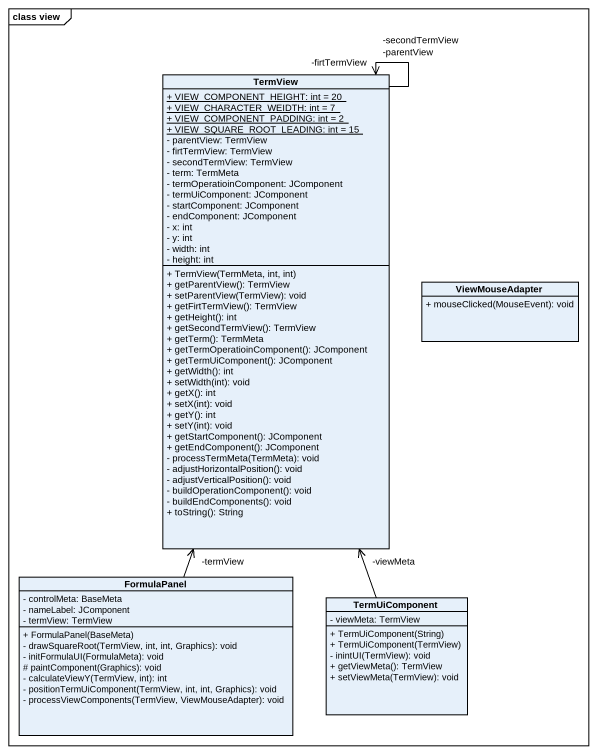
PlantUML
@startuml
mainframe class view
hide circle
hide empty members
skinparam classAttributeIconSize 0
class TermView {
  {static} + VIEW_COMPONENT_HEIGHT: int = 20
  {static} + VIEW_CHARACTER_WEIDTH: int = 7
  {static} + VIEW_COMPONENT_PADDING: int = 2
  {static} + VIEW_SQUARE_ROOT_LEADING: int = 15
  - parentView: TermView
  - firtTermView: TermView
  - secondTermView: TermView
  - term: TermMeta
  - termOperatioinComponent: JComponent
  - termUiComponent: JComponent
  - startComponent: JComponent
  - endComponent: JComponent
  - x: int
  - y: int
  - width: int
  - height: int
  + TermView(TermMeta, int, int)
  + getParentView(): TermView
  + setParentView(TermView): void
  + getFirtTermView(): TermView
  + getHeight(): int
  + getSecondTermView(): TermView
  + getTerm(): TermMeta
  + getTermOperatioinComponent(): JComponent
  + getTermUiComponent(): JComponent
  + getWidth(): int
  + setWidth(int): void
  + getX(): int
  + setX(int): void
  + getY(): int
  + setY(int): void
  + getStartComponent(): JComponent
  + getEndComponent(): JComponent
  - processTermMeta(TermMeta): void
  - adjustHorizontalPosition(): void
  - adjustVerticalPosition(): void
  - buildOperationComponent(): void
  - buildEndComponents(): void
  + toString(): String
}
class ViewMouseAdapter {
  + mouseClicked(MouseEvent): void
}
class FormulaPanel {
  - controlMeta: BaseMeta
  - nameLabel: JComponent
  - termView: TermView
  + FormulaPanel(BaseMeta)
  - drawSquareRoot(TermView, int, int, Graphics): void
  - initFormulaUI(FormulaMeta): void
  # paintComponent(Graphics): void
  - calculateViewY(TermView, int): int
  - positionTermUiComponent(TermView, int, int, Graphics): void
  - processViewComponents(TermView, ViewMouseAdapter): void
}
class TermUiComponent {
  - viewMeta: TermView
  + TermUiComponent(String)
  + TermUiComponent(TermView)
  - inintUI(TermView): void
  + getViewMeta(): TermView
  + setViewMeta(TermView): void
}
TermView --> "-firtTermView" TermView
TermView --> "-parentView" TermView
TermView --> "-secondTermView" TermView
FormulaPanel -up-> "-termView" TermView
TermUiComponent -up-> "-viewMeta" TermView
@enduml
